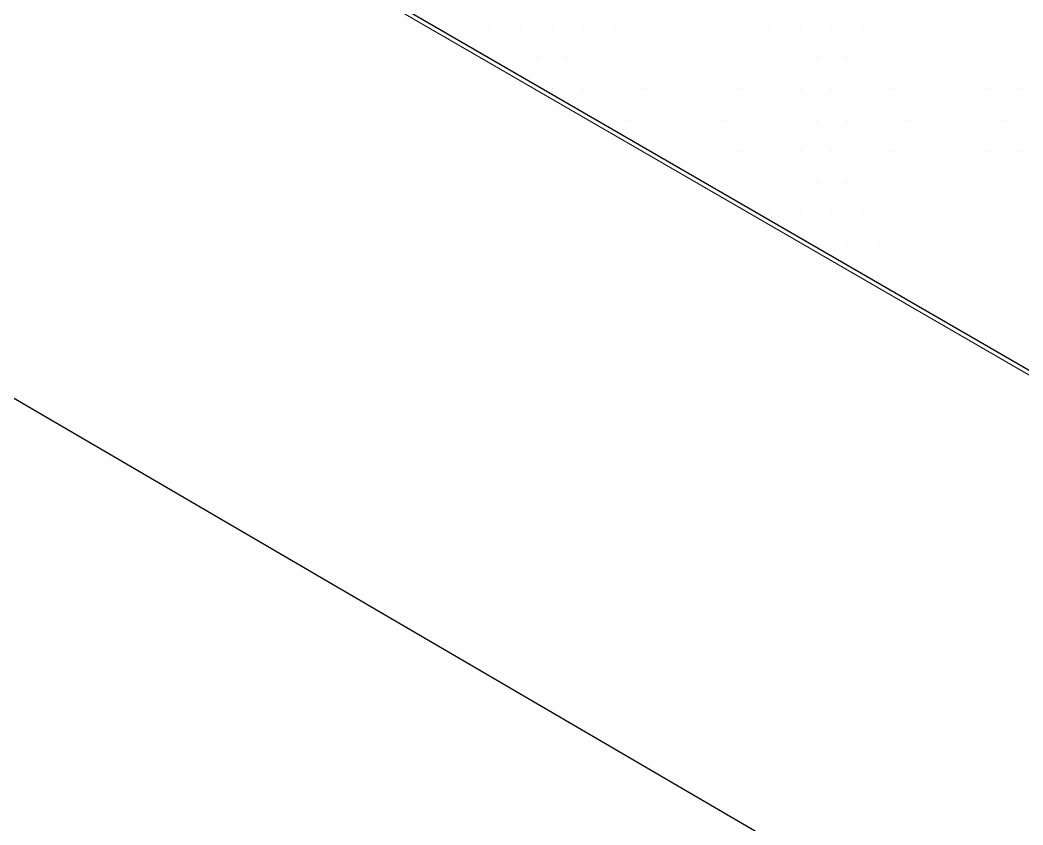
# Model space of a CAD drawing. Header units: inches. Extents: x -24 to 76, y -57 to 19.
# Drawn here: x 4.074 to 4.679, y 9.16 to 9.645 of the extents above; entities that cross this region are included whole.
import ezdxf

# ---------------------------------------------------------------- set-up
doc = ezdxf.new("R2010")
doc.units = ezdxf.units.IN
doc.header["$MEASUREMENT"] = 0
for name, color, linetype, lineweight in [('.ATI-HATCH', 7, 'Continuous', 0), ('G-ANNO-TTLB', 7, 'Continuous', 0), ('TYVEK', 7, 'Continuous', 0), ('WALL SCRATCH', 7, 'Continuous', 0)]:
    doc.layers.add(name, color=color, linetype=linetype, lineweight=lineweight)

# ---------------------------------------------------------------- blocks, each defined once
blk = doc.blocks.new('Block_493')
at = {"layer": '.ATI-HATCH'}
blk.add_open_spline([(4.40934, 9.94754), (4.40934, 9.94754), (4.40125, 9.95503), (4.40125, 9.95503), (4.40125, 9.95503), (4.39761, 9.95714), (4.39761, 9.95714), (4.39761, 9.95714), (4.39761, 9.96313), (4.39761, 9.96313), (4.39761, 9.96313), (4.39686, 9.96918), (4.39686, 9.96918), (4.39686, 9.96918), (4.39686, 10.34804), (4.39686, 10.34804), (4.39686, 10.34804), (4.08529, 10.52667), (4.08529, 10.52667), (4.08529, 10.52667), (4.08529, 9.92103), (4.08529, 9.92103), (4.08529, 9.92103), (4.21011, 9.70463), (4.21011, 9.70463), (4.21011, 9.70463), (4.76972, 9.3809), (4.76972, 9.3809), (4.76972, 9.3809), (4.76972, 9.73907), (4.76972, 9.73907), (4.76972, 9.73907), (4.40934, 9.94754), (4.40934, 9.94754)], degree=3, knots=[0, 0, 0, 0, 1, 1, 1, 2, 2, 2, 3, 3, 3, 4, 4, 4, 5, 5, 5, 6, 6, 6, 7, 7, 7, 8, 8, 8, 9, 9, 9, 10, 10, 10, 11, 11, 11, 11], dxfattribs=at)
at = {"layer": '.ATI-HATCH', "color": 243, "lineweight": 0, "true_color": 0xcc667f}
for points in [[(4.32012, 9.64119), (4.32012, 9.64119), (4.32012, 9.64119), (4.32012, 9.64119)], [(4.33887, 9.64119), (4.33887, 9.64119), (4.33887, 9.64119), (4.33887, 9.64119)], [(4.35762, 9.64119), (4.35762, 9.64119), (4.35762, 9.64119), (4.35762, 9.64119)], [(4.37637, 9.64119), (4.37637, 9.64119), (4.37637, 9.64119), (4.37637, 9.64119)], [(4.39512, 9.64119), (4.39512, 9.64119), (4.39512, 9.64119), (4.39512, 9.64119)], [(4.41387, 9.64119), (4.41387, 9.64119), (4.41387, 9.64119), (4.41387, 9.64119)], [(4.43262, 9.64119), (4.43262, 9.64119), (4.43262, 9.64119), (4.43262, 9.64119)], [(4.45137, 9.64119), (4.45137, 9.64119), (4.45137, 9.64119), (4.45137, 9.64119)], [(4.47012, 9.64119), (4.47012, 9.64119), (4.47012, 9.64119), (4.47012, 9.64119)], [(4.48887, 9.64119), (4.48887, 9.64119), (4.48887, 9.64119), (4.48887, 9.64119)], [(4.50762, 9.64119), (4.50762, 9.64119), (4.50762, 9.64119), (4.50762, 9.64119)], [(4.52637, 9.64119), (4.52637, 9.64119), (4.52637, 9.64119), (4.52637, 9.64119)], [(4.54512, 9.64119), (4.54512, 9.64119), (4.54512, 9.64119), (4.54512, 9.64119)], [(4.56387, 9.64119), (4.56387, 9.64119), (4.56387, 9.64119), (4.56387, 9.64119)], [(4.58262, 9.64119), (4.58262, 9.64119), (4.58262, 9.64119), (4.58262, 9.64119)], [(4.60137, 9.64119), (4.60137, 9.64119), (4.60137, 9.64119), (4.60137, 9.64119)], [(4.62012, 9.64119), (4.62012, 9.64119), (4.62012, 9.64119), (4.62012, 9.64119)], [(4.63887, 9.64119), (4.63887, 9.64119), (4.63887, 9.64119), (4.63887, 9.64119)], [(4.65762, 9.64119), (4.65762, 9.64119), (4.65762, 9.64119), (4.65762, 9.64119)], [(4.67637, 9.64119), (4.67637, 9.64119), (4.67637, 9.64119), (4.67637, 9.64119)], [(4.367, 9.62244), (4.367, 9.62244), (4.367, 9.62244), (4.367, 9.62244)], [(4.38575, 9.62244), (4.38575, 9.62244), (4.38575, 9.62244), (4.38575, 9.62244)], [(4.4045, 9.62244), (4.4045, 9.62244), (4.4045, 9.62244), (4.4045, 9.62244)], [(4.42325, 9.62244), (4.42325, 9.62244), (4.42325, 9.62244), (4.42325, 9.62244)], [(4.442, 9.62244), (4.442, 9.62244), (4.442, 9.62244), (4.442, 9.62244)], [(4.46075, 9.62244), (4.46075, 9.62244), (4.46075, 9.62244), (4.46075, 9.62244)], [(4.4795, 9.62244), (4.4795, 9.62244), (4.4795, 9.62244), (4.4795, 9.62244)], [(4.49825, 9.62244), (4.49825, 9.62244), (4.49825, 9.62244), (4.49825, 9.62244)], [(4.517, 9.62244), (4.517, 9.62244), (4.517, 9.62244), (4.517, 9.62244)], [(4.53575, 9.62244), (4.53575, 9.62244), (4.53575, 9.62244), (4.53575, 9.62244)], [(4.5545, 9.62244), (4.5545, 9.62244), (4.5545, 9.62244), (4.5545, 9.62244)], [(4.57325, 9.62244), (4.57325, 9.62244), (4.57325, 9.62244), (4.57325, 9.62244)], [(4.592, 9.62244), (4.592, 9.62244), (4.592, 9.62244), (4.592, 9.62244)], [(4.61075, 9.62244), (4.61075, 9.62244), (4.61075, 9.62244), (4.61075, 9.62244)], [(4.6295, 9.62244), (4.6295, 9.62244), (4.6295, 9.62244), (4.6295, 9.62244)], [(4.64825, 9.62244), (4.64825, 9.62244), (4.64825, 9.62244), (4.64825, 9.62244)], [(4.667, 9.62244), (4.667, 9.62244), (4.667, 9.62244), (4.667, 9.62244)], [(4.39512, 9.60369), (4.39512, 9.60369), (4.39512, 9.60369), (4.39512, 9.60369)], [(4.41387, 9.60369), (4.41387, 9.60369), (4.41387, 9.60369), (4.41387, 9.60369)], [(4.43262, 9.60369), (4.43262, 9.60369), (4.43262, 9.60369), (4.43262, 9.60369)], [(4.45137, 9.60369), (4.45137, 9.60369), (4.45137, 9.60369), (4.45137, 9.60369)], [(4.47012, 9.60369), (4.47012, 9.60369), (4.47012, 9.60369), (4.47012, 9.60369)], [(4.48887, 9.60369), (4.48887, 9.60369), (4.48887, 9.60369), (4.48887, 9.60369)], [(4.50762, 9.60369), (4.50762, 9.60369), (4.50762, 9.60369), (4.50762, 9.60369)], [(4.52637, 9.60369), (4.52637, 9.60369), (4.52637, 9.60369), (4.52637, 9.60369)], [(4.54512, 9.60369), (4.54512, 9.60369), (4.54512, 9.60369), (4.54512, 9.60369)], [(4.56387, 9.60369), (4.56387, 9.60369), (4.56387, 9.60369), (4.56387, 9.60369)], [(4.58262, 9.60369), (4.58262, 9.60369), (4.58262, 9.60369), (4.58262, 9.60369)], [(4.60137, 9.60369), (4.60137, 9.60369), (4.60137, 9.60369), (4.60137, 9.60369)], [(4.62012, 9.60369), (4.62012, 9.60369), (4.62012, 9.60369), (4.62012, 9.60369)], [(4.63887, 9.60369), (4.63887, 9.60369), (4.63887, 9.60369), (4.63887, 9.60369)], [(4.65762, 9.60369), (4.65762, 9.60369), (4.65762, 9.60369), (4.65762, 9.60369)], [(4.67637, 9.60369), (4.67637, 9.60369), (4.67637, 9.60369), (4.67637, 9.60369)], [(4.42325, 9.58494), (4.42325, 9.58494), (4.42325, 9.58494), (4.42325, 9.58494)], [(4.442, 9.58494), (4.442, 9.58494), (4.442, 9.58494), (4.442, 9.58494)], [(4.46075, 9.58494), (4.46075, 9.58494), (4.46075, 9.58494), (4.46075, 9.58494)], [(4.4795, 9.58494), (4.4795, 9.58494), (4.4795, 9.58494), (4.4795, 9.58494)], [(4.49825, 9.58494), (4.49825, 9.58494), (4.49825, 9.58494), (4.49825, 9.58494)], [(4.517, 9.58494), (4.517, 9.58494), (4.517, 9.58494), (4.517, 9.58494)], [(4.53575, 9.58494), (4.53575, 9.58494), (4.53575, 9.58494), (4.53575, 9.58494)], [(4.5545, 9.58494), (4.5545, 9.58494), (4.5545, 9.58494), (4.5545, 9.58494)], [(4.57325, 9.58494), (4.57325, 9.58494), (4.57325, 9.58494), (4.57325, 9.58494)], [(4.592, 9.58494), (4.592, 9.58494), (4.592, 9.58494), (4.592, 9.58494)], [(4.61075, 9.58494), (4.61075, 9.58494), (4.61075, 9.58494), (4.61075, 9.58494)], [(4.6295, 9.58494), (4.6295, 9.58494), (4.6295, 9.58494), (4.6295, 9.58494)], [(4.64825, 9.58494), (4.64825, 9.58494), (4.64825, 9.58494), (4.64825, 9.58494)], [(4.667, 9.58494), (4.667, 9.58494), (4.667, 9.58494), (4.667, 9.58494)], [(4.45137, 9.56619), (4.45137, 9.56619), (4.45137, 9.56619), (4.45137, 9.56619)], [(4.47012, 9.56619), (4.47012, 9.56619), (4.47012, 9.56619), (4.47012, 9.56619)], [(4.48887, 9.56619), (4.48887, 9.56619), (4.48887, 9.56619), (4.48887, 9.56619)], [(4.50762, 9.56619), (4.50762, 9.56619), (4.50762, 9.56619), (4.50762, 9.56619)], [(4.52637, 9.56619), (4.52637, 9.56619), (4.52637, 9.56619), (4.52637, 9.56619)], [(4.54512, 9.56619), (4.54512, 9.56619), (4.54512, 9.56619), (4.54512, 9.56619)], [(4.56387, 9.56619), (4.56387, 9.56619), (4.56387, 9.56619), (4.56387, 9.56619)], [(4.58262, 9.56619), (4.58262, 9.56619), (4.58262, 9.56619), (4.58262, 9.56619)], [(4.60137, 9.56619), (4.60137, 9.56619), (4.60137, 9.56619), (4.60137, 9.56619)], [(4.62012, 9.56619), (4.62012, 9.56619), (4.62012, 9.56619), (4.62012, 9.56619)], [(4.63887, 9.56619), (4.63887, 9.56619), (4.63887, 9.56619), (4.63887, 9.56619)], [(4.65762, 9.56619), (4.65762, 9.56619), (4.65762, 9.56619), (4.65762, 9.56619)], [(4.67637, 9.56619), (4.67637, 9.56619), (4.67637, 9.56619), (4.67637, 9.56619)], [(4.49825, 9.54744), (4.49825, 9.54744), (4.49825, 9.54744), (4.49825, 9.54744)], [(4.517, 9.54744), (4.517, 9.54744), (4.517, 9.54744), (4.517, 9.54744)], [(4.53575, 9.54744), (4.53575, 9.54744), (4.53575, 9.54744), (4.53575, 9.54744)], [(4.5545, 9.54744), (4.5545, 9.54744), (4.5545, 9.54744), (4.5545, 9.54744)], [(4.57325, 9.54744), (4.57325, 9.54744), (4.57325, 9.54744), (4.57325, 9.54744)], [(4.592, 9.54744), (4.592, 9.54744), (4.592, 9.54744), (4.592, 9.54744)], [(4.61075, 9.54744), (4.61075, 9.54744), (4.61075, 9.54744), (4.61075, 9.54744)], [(4.6295, 9.54744), (4.6295, 9.54744), (4.6295, 9.54744), (4.6295, 9.54744)], [(4.64825, 9.54744), (4.64825, 9.54744), (4.64825, 9.54744), (4.64825, 9.54744)], [(4.667, 9.54744), (4.667, 9.54744), (4.667, 9.54744), (4.667, 9.54744)], [(4.52637, 9.52869), (4.52637, 9.52869), (4.52637, 9.52869), (4.52637, 9.52869)], [(4.54512, 9.52869), (4.54512, 9.52869), (4.54512, 9.52869), (4.54512, 9.52869)], [(4.56387, 9.52869), (4.56387, 9.52869), (4.56387, 9.52869), (4.56387, 9.52869)], [(4.58262, 9.52869), (4.58262, 9.52869), (4.58262, 9.52869), (4.58262, 9.52869)], [(4.60137, 9.52869), (4.60137, 9.52869), (4.60137, 9.52869), (4.60137, 9.52869)], [(4.62012, 9.52869), (4.62012, 9.52869), (4.62012, 9.52869), (4.62012, 9.52869)], [(4.63887, 9.52869), (4.63887, 9.52869), (4.63887, 9.52869), (4.63887, 9.52869)], [(4.65762, 9.52869), (4.65762, 9.52869), (4.65762, 9.52869), (4.65762, 9.52869)], [(4.67637, 9.52869), (4.67637, 9.52869), (4.67637, 9.52869), (4.67637, 9.52869)], [(4.5545, 9.50994), (4.5545, 9.50994), (4.5545, 9.50994), (4.5545, 9.50994)], [(4.57325, 9.50994), (4.57325, 9.50994), (4.57325, 9.50994), (4.57325, 9.50994)], [(4.592, 9.50994), (4.592, 9.50994), (4.592, 9.50994), (4.592, 9.50994)], [(4.61075, 9.50994), (4.61075, 9.50994), (4.61075, 9.50994), (4.61075, 9.50994)], [(4.6295, 9.50994), (4.6295, 9.50994), (4.6295, 9.50994), (4.6295, 9.50994)], [(4.64825, 9.50994), (4.64825, 9.50994), (4.64825, 9.50994), (4.64825, 9.50994)], [(4.667, 9.50994), (4.667, 9.50994), (4.667, 9.50994), (4.667, 9.50994)], [(4.58262, 9.49119), (4.58262, 9.49119), (4.58262, 9.49119), (4.58262, 9.49119)], [(4.60137, 9.49119), (4.60137, 9.49119), (4.60137, 9.49119), (4.60137, 9.49119)], [(4.62012, 9.49119), (4.62012, 9.49119), (4.62012, 9.49119), (4.62012, 9.49119)], [(4.63887, 9.49119), (4.63887, 9.49119), (4.63887, 9.49119), (4.63887, 9.49119)], [(4.65762, 9.49119), (4.65762, 9.49119), (4.65762, 9.49119), (4.65762, 9.49119)], [(4.67637, 9.49119), (4.67637, 9.49119), (4.67637, 9.49119), (4.67637, 9.49119)], [(4.6295, 9.47244), (4.6295, 9.47244), (4.6295, 9.47244), (4.6295, 9.47244)], [(4.64825, 9.47244), (4.64825, 9.47244), (4.64825, 9.47244), (4.64825, 9.47244)], [(4.667, 9.47244), (4.667, 9.47244), (4.667, 9.47244), (4.667, 9.47244)], [(4.65762, 9.45369), (4.65762, 9.45369), (4.65762, 9.45369), (4.65762, 9.45369)], [(4.67637, 9.45369), (4.67637, 9.45369), (4.67637, 9.45369), (4.67637, 9.45369)]]:
    blk.add_open_spline(points, degree=3, dxfattribs=at)

msp = doc.modelspace()

# ---------------------------------------------------------------- hatches: boundary and pattern name
at = {"layer": 'G-ANNO-TTLB', "true_color": 0xff00ff, "transparency": 33554687}
h = msp.add_hatch(color=6, dxfattribs=at)
edge = h.paths.add_edge_path()
edge.add_spline(control_points=[(19.91565, -15.06516), (19.91565, -15.06516), (-20.7721, -15.06516), (-20.7721, -15.06516), (-20.7721, -15.06516), (-20.7721, 19.05984), (-20.7721, 19.05984), (-20.7721, 19.05984), (19.91565, 19.05984), (19.91565, 19.05984), (19.91565, 19.05984), (19.91565, -15.06516), (19.91565, -15.06516)], knot_values=[0, 0, 0, 0, 1, 1, 1, 2, 2, 2, 3, 3, 3, 4, 4, 4, 4], degree=3, periodic=0)
edge = h.paths.add_edge_path()
edge.add_spline(control_points=[(-20.6471, 18.93484), (-20.6471, 18.93484), (-20.6471, -14.94016), (-20.6471, -14.94016), (-20.6471, -14.94016), (19.79065, -14.94016), (19.79065, -14.94016), (19.79065, -14.94016), (19.79065, 18.93484), (19.79065, 18.93484), (19.79065, 18.93484), (-20.6471, 18.93484), (-20.6471, 18.93484)], knot_values=[0, 0, 0, 0, 1, 1, 1, 2, 2, 2, 3, 3, 3, 4, 4, 4, 4], degree=3, periodic=0)
edge.add_line((-20.6471, 18.93484), (-20.6471, 18.93484))

# ---------------------------------------------------------------- linework, layer by layer
at = {"layer": 'G-ANNO-TTLB'}
for points in [[(19.91565, -15.06516), (19.91565, -15.06516), (-20.7721, -15.06516), (-20.7721, -15.06516), (-20.7721, -15.06516), (-20.7721, 19.05984), (-20.7721, 19.05984), (-20.7721, 19.05984), (19.91565, 19.05984), (19.91565, 19.05984), (19.91565, 19.05984), (19.91565, -15.06516), (19.91565, -15.06516)], [(-20.6471, 18.93484), (-20.6471, 18.93484), (-20.6471, -14.94016), (-20.6471, -14.94016), (-20.6471, -14.94016), (19.79065, -14.94016), (19.79065, -14.94016), (19.79065, -14.94016), (19.79065, 18.93484), (19.79065, 18.93484), (19.79065, 18.93484), (-20.6471, 18.93484), (-20.6471, 18.93484)]]:
    msp.add_open_spline(points, degree=3, knots=[0, 0, 0, 0, 1, 1, 1, 2, 2, 2, 3, 3, 3, 4, 4, 4, 4], dxfattribs=at)
at = {"layer": 'TYVEK', "color": 4, "lineweight": 25, "true_color": 0x00ffff}
msp.add_line((4.77082, 9.38301), (4.21121, 9.70674), dxfattribs=at)
at = {"layer": 'WALL SCRATCH', "color": 18, "lineweight": 25, "true_color": 0x000000}
msp.add_line((3.85526, 9.54254), (6.20643, 8.1711), dxfattribs=at)
at = {"layer": 'WALL SCRATCH', "color": 1, "lineweight": 25, "true_color": 0xff0000}
msp.add_lwpolyline([(4.36707, 9.36673)], dxfattribs=at)

# ---------------------------------------------------------------- block references
at = {"layer": '.ATI-HATCH'}
msp.add_blockref('Block_493', (0, 0), dxfattribs=at)

doc.saveas('drawing.dxf')
